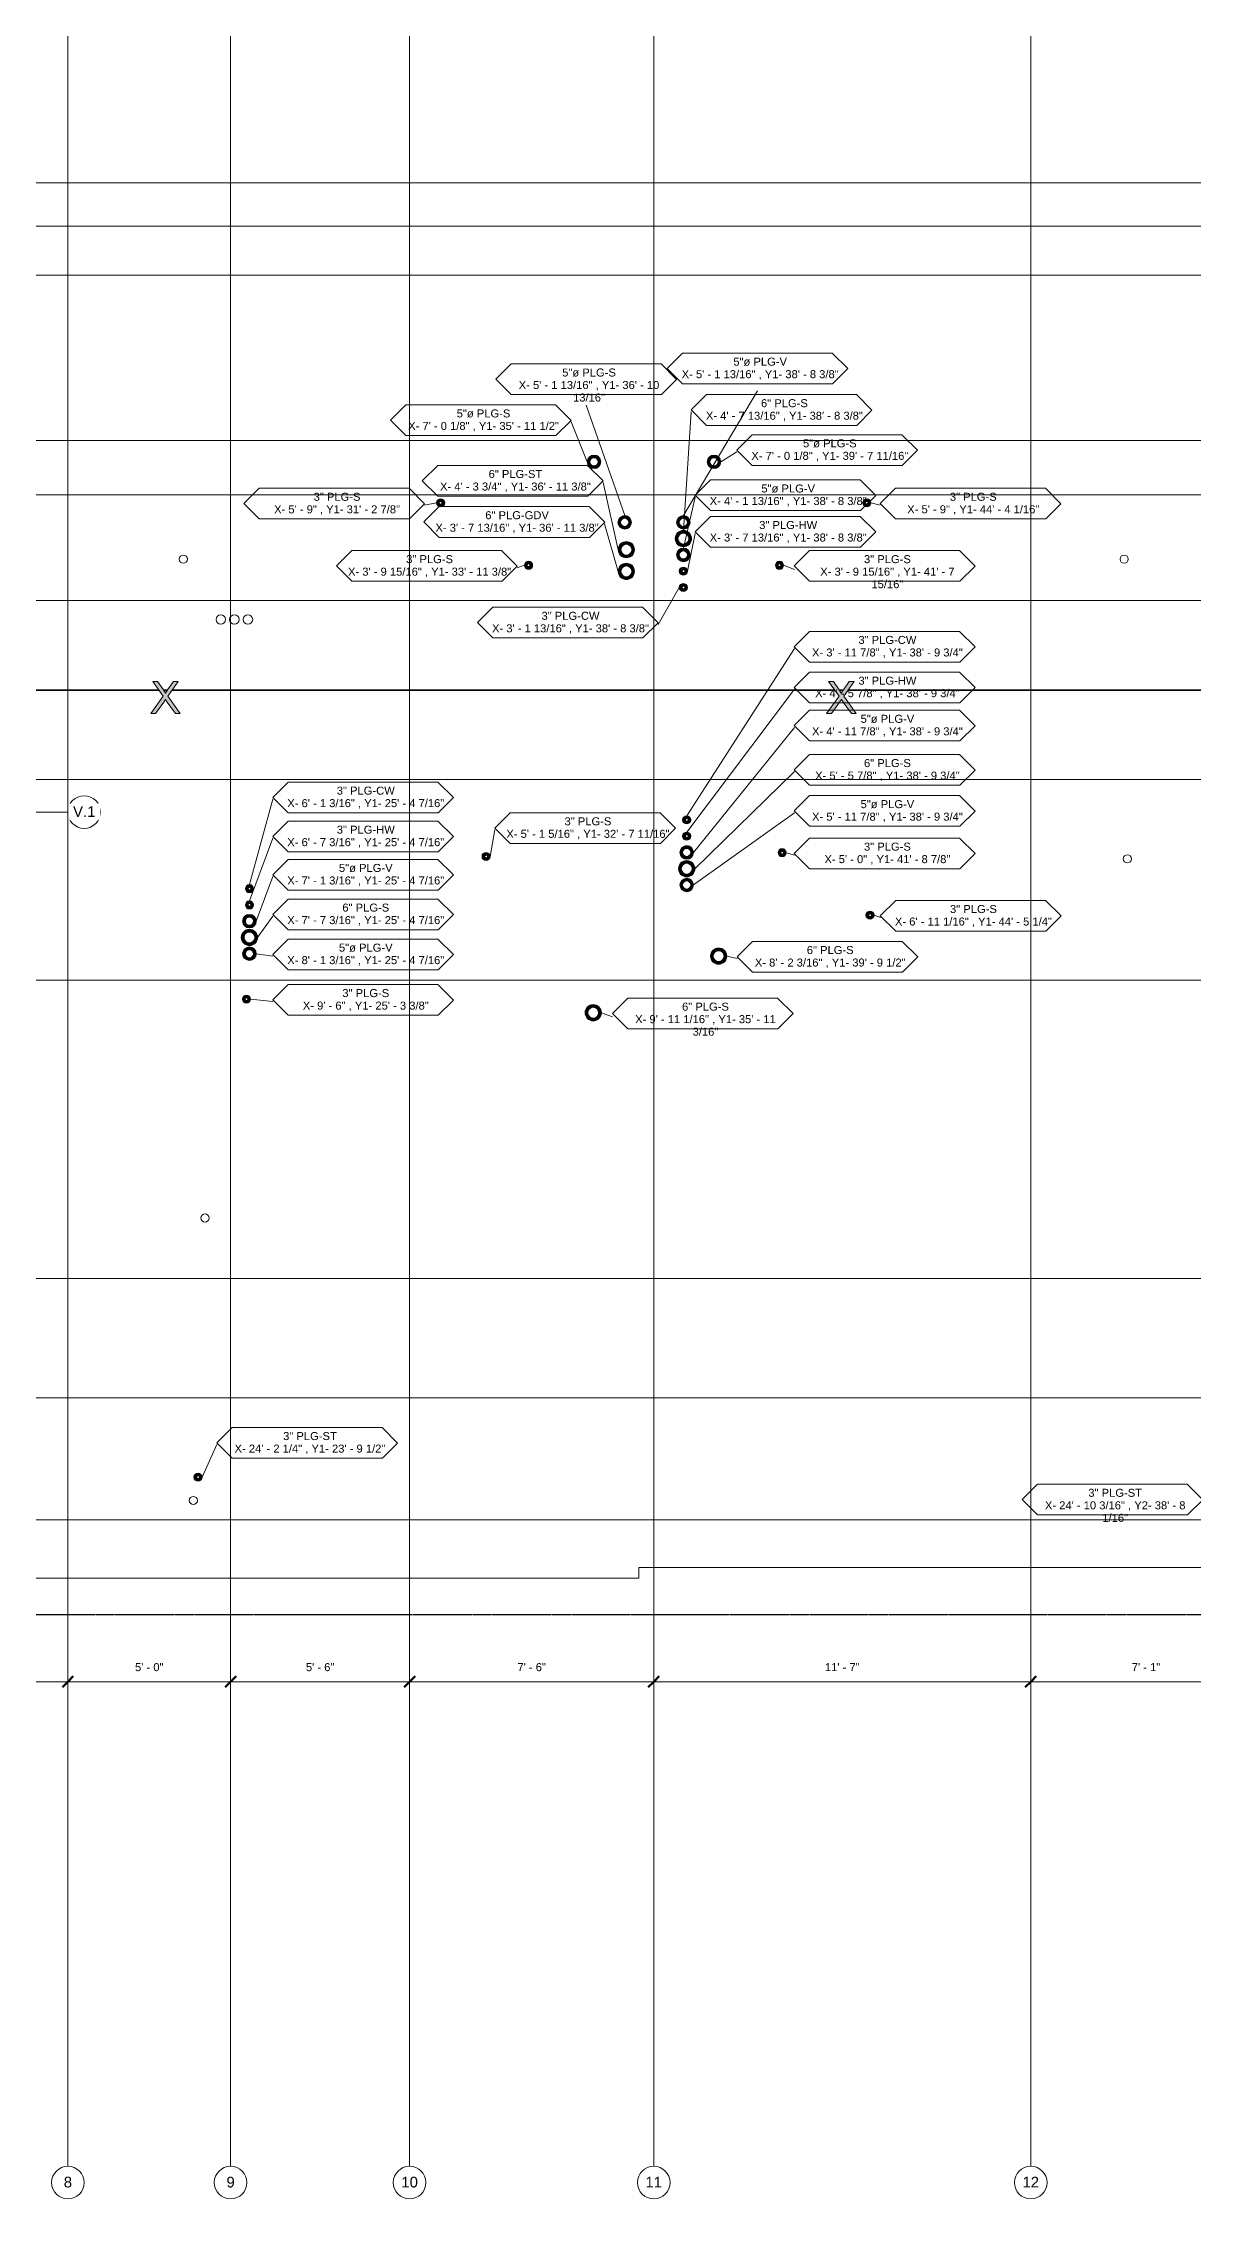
# Model space of a CAD drawing. Header units: inches. Extents: x -3670 to 241, y -250 to 1795.
# Drawn here: x -2805 to -2381, y -250 to 545 of the extents above; entities that cross this region are included whole.
import ezdxf

# ---------------------------------------------------------------- set-up
doc = ezdxf.new("R2010")
doc.units = ezdxf.units.IN
doc.header["$MEASUREMENT"] = 0
doc.linetypes.add('Double Dash 3_8_', pattern=[1, 0.375, -0.125, 0.125, -0.125, 0.125, -0.125])
for name, color, linetype, lineweight in [('A-ANNO-DIMS', 211, 'Continuous', 9), ('A-ANNO-DIMS-32', 211, 'Continuous', 9), ('A-DETL-MBND', 5, 'Continuous', 9), ('A-FLOR', 252, 'Continuous', 18), ('A-GENM', 13, 'Continuous', 9), ('A-GENM-IDEN', 13, 'Continuous', 9), ('C-PROP-LINE', 91, 'Double Dash 3_8_', 30), ('S-GRID', 1, 'Continuous', 9), ('S-GRID-IDEN', 1, 'Continuous', 13)]:
    doc.layers.add(name, color=color, linetype=linetype, lineweight=lineweight)
doc.styles.add('Arial', font='arial.ttf', dxfattribs={"height": 3.934132})
doc.styles.add('Arial_1', font='arial.ttf', dxfattribs={"height": 2.950599})
doc.dimstyles.new('Linear_-_3_32__QAQC', dxfattribs={"dimscale": 12, "dimtxt": 3, "dimasz": 0.333333, "dimexe": 0.25, "dimexo": 0.166667, "dimgap": 0.25, "dimtad": 1, "dimdec": 4, "dimrnd": 0.0625, "dimzin": 1, "dimdsep": 46, "dimlunit": 4, "dimtxsty": 'Arial_1', "dimblk1": 'OBLIQUE', "dimblk2": 'OBLIQUE', "dimsah": 1, "dimcen": 0.09, "dimdle": 0.25, "dimadec": 0, "dimazin": 0, "dimtfac": 1, "dimtdec": 4, "dimtix": 1, "dimtmove": 0, "dimatfit": 3, "dimfxl": 1, "dimtvp": 1, "dimtfill": 1, "dimfrac": 2, "dimtolj": 1, "dimtzin": 0, "dimarcsym": 2})

# ---------------------------------------------------------------- blocks, each defined once
blk = doc.blocks.new('TBC_Round Sleeve - Floor or Wall - TBC_Round Sleeve - Floor or Wall-1542575-01 - SECOND LEVEL - PENENTRATIONS')
at = {"layer": 'A-DETL-MBND'}
h = blk.add_hatch(color=256, dxfattribs=at)
h.paths.add_polyline_path([(-3, 0), (-2.9, -0.78), (-2.6, -1.5), (-2.12, -2.12), (-1.5, -2.6), (-0.78, -2.9), (0, -3), (0.78, -2.9), (1.5, -2.6), (2.12, -2.12), (2.6, -1.5), (2.9, -0.78), (3, 0), (2.9, 0.78), (2.6, 1.5), (2.12, 2.12), (1.5, 2.6), (0.78, 2.9), (0, 3), (-0.78, 2.9), (-1.5, 2.6), (-2.12, 2.12), (-2.6, 1.5), (-2.9, 0.78), (-2.97, 0.19)], flags=0)
h.paths.add_polyline_path([(-2, 0), (-1.93, 0.52), (-1.73, 1), (-1.41, 1.41), (-1, 1.73), (-0.52, 1.93), (0, 2), (0.52, 1.93), (1, 1.73), (1.41, 1.41), (1.73, 1), (1.93, 0.52), (2, 0), (1.93, -0.52), (1.73, -1), (1.41, -1.41), (1, -1.73), (0.52, -1.93), (0, -2), (-0.52, -1.93), (-1, -1.73), (-1.41, -1.41), (-1.73, -1), (-1.93, -0.52)], flags=0)
for radius, start, end in [(3, 360, 180), (2, 0, 180), (3, 180, 360), (2, 180, 0)]:
    blk.add_arc((0, 0), radius, start, end, dxfattribs=at)
blk = doc.blocks.new('TBC_Round Sleeve - Floor or Wall - TBC_Round Sleeve - Floor or Wall-1542573-01 - SECOND LEVEL - PENENTRATIONS')
at = {"layer": 'A-DETL-MBND'}
h = blk.add_hatch(color=256, dxfattribs=at)
h.paths.add_polyline_path([(-1.5, 0), (-1.45, -0.39), (-1.3, -0.75), (-1.06, -1.06), (-0.75, -1.3), (-0.39, -1.45), (0, -1.5), (0.39, -1.45), (0.75, -1.3), (1.06, -1.06), (1.3, -0.75), (1.45, -0.39), (1.5, 0), (1.45, 0.39), (1.3, 0.75), (1.06, 1.06), (0.75, 1.3), (0.39, 1.45), (0, 1.5), (-0.39, 1.45), (-0.75, 1.3), (-1.06, 1.06), (-1.3, 0.75), (-1.45, 0.39)], flags=0)
h.paths.add_polyline_path([(-0.5, 0), (-0.48, 0.13), (-0.43, 0.25), (-0.35, 0.35), (-0.25, 0.43), (-0.13, 0.48), (0, 0.5), (0.13, 0.48), (0.25, 0.43), (0.35, 0.35), (0.43, 0.25), (0.48, 0.13), (0.5, 0), (0.48, -0.13), (0.43, -0.25), (0.35, -0.35), (0.25, -0.43), (0.13, -0.48), (0, -0.5), (-0.13, -0.48), (-0.25, -0.43), (-0.35, -0.35), (-0.43, -0.25), (-0.48, -0.13)], flags=0)
for radius, start, end in [(1.5, 360, 180), (0.5, 0, 180), (1.5, 180, 360), (0.5, 180, 0)]:
    blk.add_arc((0, 0), radius, start, end, dxfattribs=at)
blk = doc.blocks.new('TBC_Round Sleeve - Floor or Wall - TBC_Round Sleeve - Floor or Wall-1542574-01 - SECOND LEVEL - PENENTRATIONS')
at = {"layer": 'A-DETL-MBND'}
h = blk.add_hatch(color=256, dxfattribs=at)
h.paths.add_polyline_path([(-2.5, 0), (-2.41, -0.65), (-2.17, -1.25), (-1.77, -1.77), (-1.21, -2.18), (-0.65, -2.41), (0, -2.5), (0.65, -2.41), (1.25, -2.17), (1.77, -1.77), (2.17, -1.25), (2.41, -0.65), (2.5, 0), (2.41, 0.65), (2.17, 1.25), (1.77, 1.77), (1.25, 2.17), (0.65, 2.41), (0, 2.5), (-0.65, 2.41), (-1.25, 2.17), (-1.77, 1.77), (-2.17, 1.25), (-2.41, 0.65)], flags=0)
h.paths.add_polyline_path([(-1.5, 0), (-1.45, 0.39), (-1.3, 0.75), (-1.06, 1.06), (-0.75, 1.3), (-0.39, 1.45), (0, 1.5), (0.39, 1.45), (0.75, 1.3), (1.06, 1.06), (1.3, 0.75), (1.45, 0.39), (1.5, 0), (1.45, -0.39), (1.3, -0.75), (1.06, -1.06), (0.75, -1.3), (0.39, -1.45), (0, -1.5), (-0.39, -1.45), (-0.75, -1.3), (-1.06, -1.06), (-1.3, -0.75), (-1.45, -0.39)], flags=0)
for radius, start, end in [(2.5, 360, 180), (1.5, 0, 180), (2.5, 180, 360), (1.5, 180, 0)]:
    blk.add_arc((0, 0), radius, start, end, dxfattribs=at)
blk = doc.blocks.new('Control_Line - TBC_3D ControlLine_X-1534453-01 - SECOND LEVEL - PENENTRATIONS')
at = {"layer": 'A-GENM'}
h = blk.add_hatch(color=256, dxfattribs=at)
h.paths.add_polyline_path([(3733.2, -0.13), (3735.49, -0.12), (3735.32, 0.13), (3655.53, 0.12), (3655.33, -0.02), (3655.47, -0.13), (3678.65, -0.13)], flags=0)
h.paths.add_polyline_path([(3738, -0.13), (3738, 0.13), (3737.09, 0.12), (3737.24, -0.11), (3737.25, -0.13), (3737.85, -0.13)], flags=0)
h.paths.add_polyline_path([(3653.52, -0.13), (3654, -0.12), (3654.11, -0.06), (3653.85, 0.13), (3491.31, 0.12), (3491.13, -0.13), (3615.68, -0.13)], flags=0)
h.paths.add_polyline_path([(3450.4, -0.13), (3486.29, -0.12), (3486.12, 0.13), (3242.11, 0.12), (3241.93, -0.13), (3442.53, -0.13)], flags=0)
h.paths.add_polyline_path([(3489.34, -0.13), (3489.51, 0.13), (3487.89, 0.12), (3488.04, -0.11), (3488.05, -0.13), (3488.65, -0.13)], flags=0)
h.paths.add_polyline_path([(3238.85, -0.13), (3240.14, -0.12), (3240.31, 0.13), (3238.69, 0.12), (3238.84, -0.11), (3238.85, -0.12)], flags=0)
h.paths.add_polyline_path([(3201.5, 0), (3201.5, 0), (3201.38, 0.13), (2992.9, 0.11), (2992.73, -0.13), (3201.38, -0.12), (3201.47, -0.03)], flags=0)
h.paths.add_polyline_path([(3237.09, -0.13), (3236.92, 0.13), (3201.62, 0.12), (3201.5, 0), (3201.63, -0.13), (3234.8, -0.13)], flags=0)
h.paths.add_polyline_path([(2985.6, -0.13), (2987.89, -0.12), (2987.72, 0.13), (2743.7, 0.11), (2743.53, -0.13), (2923.07, -0.13)], flags=0)
h.paths.add_polyline_path([(2990.94, -0.13), (2991.11, 0.13), (2989.5, 0.11), (2989.64, -0.11), (2989.65, -0.13), (2990.25, -0.13)], flags=0)
h.paths.add_polyline_path([(2741.05, -0.13), (2741.74, -0.12), (2741.91, 0.13), (2740.3, 0.11), (2740.44, -0.11), (2740.45, -0.13)], flags=0)
h.paths.add_polyline_path([(2734.17, -0.13), (2738.69, -0.12), (2738.52, 0.13), (2494.5, 0.11), (2494.33, -0.13), (2702.69, -0.13)], flags=0)
h.paths.add_polyline_path([(2489.49, -0.13), (2489.32, 0.13), (2245.3, 0.11), (2245.13, -0.13), (2487.2, -0.13)], flags=0)
h.paths.add_polyline_path([(2492.54, -0.13), (2492.71, 0.13), (2491.1, 0.11), (2491.24, -0.11), (2491.25, -0.13), (2491.85, -0.13)], flags=0)
h.paths.add_polyline_path([(2240.29, -0.13), (2240.12, 0.13), (1996.1, 0.11), (1995.93, -0.13), (2238, -0.13)], flags=0)
h.paths.add_polyline_path([(2243.34, -0.13), (2243.51, 0.13), (2241.9, 0.11), (2242.04, -0.11), (2242.05, -0.13), (2242.65, -0.13)], flags=0)
h.paths.add_polyline_path([(1991.09, -0.13), (1990.92, 0.13), (1746.9, 0.11), (1746.73, -0.13), (1988.8, -0.13)], flags=0)
h.paths.add_polyline_path([(1992.85, -0.13), (1994.14, -0.11), (1994.31, 0.13), (1992.7, 0.11), (1992.84, -0.11), (1992.85, -0.12)], flags=0)
h.paths.add_polyline_path([(1743.65, -0.13), (1744.94, -0.11), (1745.11, 0.13), (1743.5, 0.11), (1743.64, -0.11), (1743.64, -0.12)], flags=0)
h.paths.add_polyline_path([(1599.5, 0), (1599.37, 0.13), (1497.7, 0.12), (1497.53, -0.13), (1599.39, -0.11), (1599.5, -0.01)], flags=0)
h.paths.add_polyline_path([(1726.73, -0.13), (1741.89, -0.11), (1741.72, 0.13), (1599.62, 0.12), (1599.5, 0), (1599.62, -0.13), (1663.77, -0.13)], flags=0)
h.paths.add_polyline_path([(1474.87, -0.13), (1492.68, -0.11), (1492.52, 0.13), (1248.5, 0.12), (1248.33, -0.13), (1348.94, -0.13)], flags=0)
h.paths.add_polyline_path([(1494.45, -0.13), (1495.74, -0.11), (1495.91, 0.13), (1494.29, 0.12), (1494.44, -0.11), (1494.44, -0.12)], flags=0)
h.paths.add_polyline_path([(1245.25, -0.13), (1246.55, -0.11), (1246.71, 0.13), (1245.09, 0.12), (1245.24, -0.11), (1245.24, -0.12)], flags=0)
h.paths.add_polyline_path([(1223.01, -0.13), (1243.48, -0.11), (1243.32, 0.13), (999.3, 0.12), (999.13, -0.13), (1160.05, -0.13)], flags=0)
h.paths.add_polyline_path([(994.29, -0.13), (994.12, 0.13), (750.11, 0.12), (749.93, -0.13), (992, -0.13)], flags=0)
h.paths.add_polyline_path([(997.34, -0.13), (997.51, 0.13), (995.89, 0.12), (996.04, -0.11), (996.05, -0.13), (996.65, -0.13)], flags=0)
h.paths.add_polyline_path([(747.45, -0.13), (748.15, -0.11), (748.31, 0.13), (746.69, 0.12), (746.84, -0.11), (746.85, -0.13)], flags=0)
h.paths.add_polyline_path([(742.8, -0.13), (745.08, -0.11), (744.92, 0.13), (500.91, 0.12), (500.73, -0.13), (719.29, -0.13)], flags=0)
h.paths.add_polyline_path([(474, 0), (473.87, 0.13), (375.59, 0.12), (375.39, -0.02), (375.54, -0.13), (473.88, -0.12), (474, 0)], flags=0)
h.paths.add_polyline_path([(495.89, -0.13), (495.72, 0.13), (474.12, 0.12), (474, 0), (474.12, -0.13), (493.6, -0.13)], flags=0)
h.paths.add_polyline_path([(498.25, -0.13), (498.94, -0.12), (499.11, 0.13), (497.49, 0.12), (497.64, -0.11), (497.65, -0.13)], flags=0)
h.paths.add_polyline_path([(372.98, -0.13), (374.07, -0.12), (374.17, -0.06), (373.92, 0.13), (251.71, 0.12), (251.53, -0.13), (357.24, -0.13)], flags=0)
h.paths.add_polyline_path([(249.05, -0.13), (249.74, -0.12), (249.91, 0.13), (248.29, 0.12), (248.44, -0.11), (248.45, -0.13)], flags=0)
h.paths.add_polyline_path([(244.4, -0.13), (246.69, -0.12), (246.52, 0.13), (225.59, 0.12), (225.39, -0.02), (225.54, -0.13), (225.88, -0.13)], flags=0)
h.paths.add_polyline_path([(223.58, -0.13), (224.07, -0.12), (224.17, -0.06), (223.92, 0.13), (83.66, 0.12), (83.46, -0.02), (83.61, -0.13), (215.57, -0.13)], flags=0)
h.paths.add_polyline_path([(82.13, -0.13), (82.24, -0.06), (81.98, 0.13), (2.72, 0.12), (2.72, -0.13), (81.65, -0.13)], flags=0)
for points in [[(743.86, -8.71), (747.52, -3.54), (751.18, -8.71), (752.96, -8.71), (748.4, -2.29), (752.22, 3.1), (750.42, 3.1), (747.45, -1.1), (746.72, 0.08), (744.57, 3.1), (742.8, 3.1), (746.62, -2.27), (742.06, -8.71)], [(1002.16, -8.71), (997.6, -2.29), (1001.42, 3.1), (999.62, 3.1), (996.65, -1.1), (995.92, 0.08), (993.77, 3.1), (992, 3.1), (995.82, -2.27), (991.26, -8.71), (993.06, -8.71), (996.72, -3.54), (1000.38, -8.71)]]:
    blk.add_hatch(color=256, dxfattribs=at).paths.add_polyline_path(points, flags=0)
for p, q in [((744.92, 0.13), (500.91, 0.13)), ((744.57, 3.1), (742.8, 3.1)), ((742.8, 3.1), (746.62, -2.27)), ((746.72, 0.08), (744.57, 3.1)), ((748.31, 0.13), (746.69, 0.13)), ((747.45, -1.1), (746.72, 0.08)), ((748.29, 0.1), (747.45, -1.1)), ((750.42, 3.1), (748.29, 0.1)), ((748.4, -2.29), (752.22, 3.1)), ((994.12, 0.13), (750.11, 0.13)), ((752.22, 3.1), (750.42, 3.1)), ((993.77, 3.1), (992, 3.1)), ((992, 3.1), (995.82, -2.27)), ((995.92, 0.08), (993.77, 3.1)), ((997.51, 0.13), (995.89, 0.13)), ((996.65, -1.1), (995.92, 0.08)), ((997.49, 0.1), (996.65, -1.1)), ((999.62, 3.1), (997.49, 0.1)), ((997.6, -2.29), (1001.42, 3.1)), ((1243.32, 0.13), (999.31, 0.13)), ((1001.42, 3.1), (999.62, 3.1)), ((500.73, -0.13), (745.09, -0.13)), ((746.62, -2.27), (742.06, -8.71)), ((743.86, -8.71), (746.82, -4.52)), ((746.82, -4.52), (747.52, -3.54)), ((746.85, -0.13), (748.14, -0.13)), ((747.52, -3.54), (748.15, -4.43)), ((748.15, -4.43), (751.18, -8.71)), ((752.96, -8.71), (748.4, -2.29)), ((749.93, -0.13), (994.29, -0.13)), ((995.82, -2.27), (991.26, -8.71)), ((993.06, -8.71), (996.02, -4.52)), ((996.02, -4.52), (996.72, -3.54)), ((996.05, -0.13), (997.34, -0.13)), ((996.72, -3.54), (997.35, -4.43)), ((997.35, -4.43), (1000.38, -8.71)), ((1002.16, -8.71), (997.6, -2.29)), ((999.13, -0.13), (1243.49, -0.13)), ((742.06, -8.71), (743.86, -8.71)), ((751.18, -8.71), (752.96, -8.71)), ((991.26, -8.71), (993.06, -8.71)), ((1000.38, -8.71), (1002.16, -8.71))]:
    blk.add_line(p, q, dxfattribs=at)
blk = doc.blocks.new('Family - ___-389244-01 - SECOND LEVEL - PENENTRATIONS')
at = {"layer": 'C-PROP-LINE'}
blk.add_line((100, -35), (-3452, -35), dxfattribs=at)
blk = doc.blocks.new('Grid - 3_16_-139788-01 - SECOND LEVEL - PENENTRATIONS')
at = {"layer": 'S-GRID-IDEN'}
blk.add_circle((0, 0), 0.188, dxfattribs=at)
blk = doc.blocks.new('TBC_Sleeve Element Tag_v2 - Sleeves Located-1541821-01 - SECOND LEVEL - PENENTRATIONS')
at = {"layer": 'A-GENM-IDEN'}
for p, q in [((-0.423, 0.029), (-0.6, -0.148)), ((1.303, 0.029), (-0.423, 0.029)), ((1.482, -0.15), (1.303, 0.029)), ((-0.6, -0.148), (-0.423, -0.325)), ((1.307, -0.325), (1.482, -0.15)), ((-0.423, -0.325), (1.307, -0.325))]:
    blk.add_line(p, q, dxfattribs=at)
blk = doc.blocks.new('DIMBLOCK78-01 - SECOND LEVEL - PENENTRATIONS')
at = {"layer": 'A-ANNO-DIMS-32', "lineweight": 50, "transparency": 16777216}
for p, q in [((-2856, -59.65), (-2858, -61.65)), ((-2856, -59.65), (-2854, -57.65)), ((-2796, -59.65), (-2798, -61.65)), ((-2796, -59.65), (-2794, -57.65))]:
    blk.add_line(p, q, dxfattribs=at)
at = {"layer": 'A-ANNO-DIMS-32', "transparency": 16777216}
for p, q in [((-2856, -58.82), (-2856, -62.65)), ((-2856, -59.65), (-2856, -58.82)), ((-2856, -59.65), (-2796, -59.65)), ((-2796, -58.82), (-2796, -62.65)), ((-2796, -59.65), (-2796, -58.82))]:
    blk.add_line(p, q, dxfattribs=at)
at = {"layer": 'A-ANNO-DIMS-32', "color": 0, "transparency": 16777216, "insert": (-2831.24, -52.82), "char_height": 2.951, "width": 12.5723, "attachment_point": 1, "line_spacing_factor": 0.938532, "style": 'Arial_1', "bg_fill": 3, "box_fill_scale": 1.25, "bg_fill_color": 0, "bg_fill_transparency": 0}
blk.add_mtext('5\' - 0"', dxfattribs=at)
blk = doc.blocks.new('_Oblique')
at = {"color": 0, "linetype": 'ByBlock', "lineweight": -2}
blk.add_line((-0.5, -0.5), (0.5, 0.5), dxfattribs=at)
blk = doc.blocks.new('DIMBLOCK79-01 - SECOND LEVEL - PENENTRATIONS')
at = {"layer": 'A-ANNO-DIMS-32', "lineweight": 50, "transparency": 16777216}
for p, q in [((-2796, -59.65), (-2798, -61.65)), ((-2796, -59.65), (-2794, -57.65)), ((-2736, -59.65), (-2738, -61.65)), ((-2736, -59.65), (-2734, -57.65))]:
    blk.add_line(p, q, dxfattribs=at)
at = {"layer": 'A-ANNO-DIMS-32', "transparency": 16777216}
for p, q in [((-2796, -58.82), (-2796, -62.65)), ((-2796, -59.65), (-2796, -58.82)), ((-2796, -59.65), (-2736, -59.65)), ((-2736, -58.82), (-2736, -62.65)), ((-2736, -59.65), (-2736, -58.82))]:
    blk.add_line(p, q, dxfattribs=at)
at = {"layer": 'A-ANNO-DIMS-32', "color": 0, "transparency": 16777216, "insert": (-2771.24, -52.82), "char_height": 2.951, "width": 12.5723, "attachment_point": 1, "line_spacing_factor": 0.938532, "style": 'Arial_1', "bg_fill": 3, "box_fill_scale": 1.25, "bg_fill_color": 0, "bg_fill_transparency": 0}
blk.add_mtext('5\' - 0"', dxfattribs=at)
blk = doc.blocks.new('DIMBLOCK80-01 - SECOND LEVEL - PENENTRATIONS')
at = {"layer": 'A-ANNO-DIMS-32', "lineweight": 50, "transparency": 16777216}
for p, q in [((-2736, -59.65), (-2738, -61.65)), ((-2736, -59.65), (-2734, -57.65)), ((-2670, -59.65), (-2672, -61.65)), ((-2670, -59.65), (-2668, -57.65))]:
    blk.add_line(p, q, dxfattribs=at)
at = {"layer": 'A-ANNO-DIMS-32', "transparency": 16777216}
for p, q in [((-2736, -58.82), (-2736, -62.65)), ((-2736, -59.65), (-2736, -58.82)), ((-2736, -59.65), (-2670, -59.65)), ((-2670, -58.82), (-2670, -62.65)), ((-2670, -59.65), (-2670, -58.82))]:
    blk.add_line(p, q, dxfattribs=at)
at = {"layer": 'A-ANNO-DIMS-32', "color": 0, "transparency": 16777216, "insert": (-2708.24, -52.82), "char_height": 2.951, "width": 12.5723, "attachment_point": 1, "line_spacing_factor": 0.938532, "style": 'Arial_1', "bg_fill": 3, "box_fill_scale": 1.25, "bg_fill_color": 0, "bg_fill_transparency": 0}
blk.add_mtext('5\' - 6"', dxfattribs=at)
blk = doc.blocks.new('DIMBLOCK81-01 - SECOND LEVEL - PENENTRATIONS')
at = {"layer": 'A-ANNO-DIMS-32', "lineweight": 50, "transparency": 16777216}
for p, q in [((-2670, -59.65), (-2672, -61.65)), ((-2670, -59.65), (-2668, -57.65)), ((-2580, -59.65), (-2582, -61.65)), ((-2580, -59.65), (-2578, -57.65))]:
    blk.add_line(p, q, dxfattribs=at)
at = {"layer": 'A-ANNO-DIMS-32', "transparency": 16777216}
for p, q in [((-2670, -58.82), (-2670, -62.65)), ((-2670, -59.65), (-2670, -58.82)), ((-2670, -59.65), (-2580, -59.65)), ((-2580, -58.82), (-2580, -62.65)), ((-2580, -59.65), (-2580, -58.82))]:
    blk.add_line(p, q, dxfattribs=at)
at = {"layer": 'A-ANNO-DIMS-32', "color": 0, "transparency": 16777216, "insert": (-2630.24, -52.82), "char_height": 2.951, "width": 12.5723, "attachment_point": 1, "line_spacing_factor": 0.938532, "style": 'Arial_1', "bg_fill": 3, "box_fill_scale": 1.25, "bg_fill_color": 0, "bg_fill_transparency": 0}
blk.add_mtext('7\' - 6"', dxfattribs=at)
blk = doc.blocks.new('DIMBLOCK82-01 - SECOND LEVEL - PENENTRATIONS')
at = {"layer": 'A-ANNO-DIMS-32', "lineweight": 50, "transparency": 16777216}
for p, q in [((-2580, -59.65), (-2582, -61.65)), ((-2580, -59.65), (-2578, -57.65)), ((-2441, -59.65), (-2443, -61.65)), ((-2441, -59.65), (-2439, -57.65))]:
    blk.add_line(p, q, dxfattribs=at)
at = {"layer": 'A-ANNO-DIMS-32', "transparency": 16777216}
for p, q in [((-2580, -58.82), (-2580, -62.65)), ((-2580, -59.65), (-2580, -58.82)), ((-2580, -59.65), (-2441, -59.65)), ((-2441, -58.82), (-2441, -62.65)), ((-2441, -59.65), (-2441, -58.82))]:
    blk.add_line(p, q, dxfattribs=at)
at = {"layer": 'A-ANNO-DIMS-32', "color": 0, "transparency": 16777216, "insert": (-2516.87, -52.82), "char_height": 2.951, "width": 15.2862, "attachment_point": 1, "line_spacing_factor": 0.938532, "style": 'Arial_1', "bg_fill": 3, "box_fill_scale": 1.25, "bg_fill_color": 0, "bg_fill_transparency": 0}
blk.add_mtext('11\' - 7"', dxfattribs=at)
blk = doc.blocks.new('DIMBLOCK83-01 - SECOND LEVEL - PENENTRATIONS')
at = {"layer": 'A-ANNO-DIMS-32', "lineweight": 50, "transparency": 16777216}
for p, q in [((-2441, -59.65), (-2443, -61.65)), ((-2441, -59.65), (-2439, -57.65)), ((-2356, -59.65), (-2358, -61.65)), ((-2356, -59.65), (-2354, -57.65))]:
    blk.add_line(p, q, dxfattribs=at)
at = {"layer": 'A-ANNO-DIMS-32', "transparency": 16777216}
for p, q in [((-2441, -58.82), (-2441, -62.65)), ((-2441, -59.65), (-2441, -58.82)), ((-2441, -59.65), (-2356, -59.65)), ((-2356, -58.82), (-2356, -62.65)), ((-2356, -59.65), (-2356, -58.82))]:
    blk.add_line(p, q, dxfattribs=at)
at = {"layer": 'A-ANNO-DIMS-32', "color": 0, "transparency": 16777216, "insert": (-2403.74, -52.82), "char_height": 2.951, "width": 12.5723, "attachment_point": 1, "line_spacing_factor": 0.938532, "style": 'Arial_1', "bg_fill": 3, "box_fill_scale": 1.25, "bg_fill_color": 0, "bg_fill_transparency": 0}
blk.add_mtext('7\' - 1"', dxfattribs=at)

msp = doc.modelspace()

# ---------------------------------------------------------------- linework, layer by layer
at = {"layer": 'A-FLOR'}
for p, q in [((-3033.37926, -21.5), (-2585.5, -21.5)), ((-2585.5, -21.5), (-2585.5, -17.5)), ((-2585.5, -17.5), (-1908.12074, -17.5))]:
    msp.add_line(p, q, dxfattribs=at)
for centre, radius, start, end in [((-2601.99716, 390.12467), 2.5, 90, 270), ((-2601.99716, 390.12467), 2.5, 270, 90), ((-2557.76716, 390.12467), 2.5, 90, 270), ((-2557.76716, 390.12467), 2.5, 270, 90), ((-2658.57211, 374.99837), 1.5, 90, 270), ((-2658.57211, 374.99837), 1.5, 270, 90), ((-2501.42789, 375.00163), 1.5, 90, 270), ((-2501.42789, 375.00163), 1.5, 270, 90), ((-2590.69797, 367.82289), 2.5, 90, 270), ((-2590.69797, 367.82289), 2.5, 270, 90), ((-2569.06635, 367.82289), 2.5, 90, 270), ((-2569.06635, 367.82289), 2.5, 270, 90), ((-2590.09021, 357.75), 3, 90, 270), ((-2590.09021, 357.75), 3, 270, 90), ((-2569.06635, 361.82289), 3, 90, 270), ((-2569.06635, 355.82289), 2.5, 90, 270), ((-2569.06635, 361.82289), 3, 270, 90), ((-2569.06635, 355.82289), 2.5, 270, 90), ((-2753.44706, 354.25086), 1.5, 90, 270), ((-2753.44706, 354.25086), 1.5, 270, 90), ((-2626.13517, 352.00163), 1.5, 90, 270), ((-2626.13517, 352.00163), 1.5, 270, 90), ((-2590.09021, 349.75), 3, 90, 270), ((-2590.09021, 349.75), 3, 270, 90), ((-2569.06635, 349.82289), 1.5, 90, 270), ((-2569.06635, 349.82289), 1.5, 270, 90), ((-2533.62915, 352.00163), 1.5, 90, 270), ((-2533.62915, 352.00163), 1.5, 270, 90), ((-2406.55294, 354.25086), 1.5, 90, 270), ((-2406.55294, 354.25086), 1.5, 270, 90), ((-2569.06635, 343.82289), 1.5, 90, 270), ((-2569.06635, 343.82289), 1.5, 270, 90), ((-2739.61342, 332.00401), 1.75, 90, 270), ((-2739.61342, 332.00401), 1.75, 270, 90), ((-2734.61342, 332.00401), 1.75, 90, 270), ((-2734.61342, 332.00401), 1.75, 270, 90), ((-2729.61342, 332.00401), 1.75, 90, 270), ((-2729.61342, 332.00401), 1.75, 270, 90), ((-2567.83486, 258.11527), 1.5, 90, 270), ((-2567.83486, 258.11527), 1.5, 270, 90), ((-2567.83486, 246.11527), 2.5, 90, 270), ((-2567.83486, 252.11527), 1.5, 90, 270), ((-2567.83486, 252.11527), 1.5, 270, 90), ((-2567.83486, 246.11527), 2.5, 270, 90), ((-2532.67087, 246.00039), 1.5, 90, 270), ((-2532.67087, 246.00039), 1.5, 270, 90), ((-2641.81087, 244.63353), 1.5, 90, 270), ((-2641.81087, 244.63353), 1.5, 270, 90), ((-2567.83486, 240.11527), 3, 90, 270), ((-2567.83486, 240.11527), 3, 270, 90), ((-2405.35794, 243.75366), 1.5, 90, 270), ((-2405.35794, 243.75366), 1.5, 270, 90), ((-2729.06, 232.76096), 1.5, 90, 270), ((-2729.06, 232.76096), 1.5, 270, 90), ((-2567.83486, 234.11527), 2.5, 90, 270), ((-2567.83486, 234.11527), 2.5, 270, 90), ((-2729.06, 220.76096), 2.5, 90, 270), ((-2729.06, 226.76096), 1.5, 90, 270), ((-2729.06, 226.76096), 1.5, 270, 90), ((-2729.06, 220.76096), 2.5, 270, 90), ((-2500.23289, 223.00163), 1.5, 90, 270), ((-2500.23289, 223.00163), 1.5, 270, 90), ((-2729.06, 214.76096), 3, 90, 270), ((-2729.06, 214.76096), 3, 270, 90), ((-2729.06, 208.76096), 2.5, 90, 270), ((-2729.06, 208.76096), 2.5, 270, 90), ((-2556.06414, 207.87542), 3, 90, 270), ((-2556.06414, 207.87542), 3, 270, 90), ((-2730.11211, 191.99837), 1.5, 90, 270), ((-2730.11211, 191.99837), 1.5, 270, 90), ((-2602.31092, 187.00048), 3, 90, 270), ((-2602.31092, 187.00048), 3, 270, 90), ((-2745.4404, 111.31294), 1.5, 90, 270), ((-2745.4404, 111.31294), 1.5, 270, 90), ((-2748.00484, 15.7428), 1.5, 90, 270), ((-2748.00484, 15.7428), 1.5, 270, 90), ((-2749.73386, 7.17696), 1.5, 90, 270), ((-2749.73386, 7.17696), 1.5, 270, 90)]:
    msp.add_arc(centre, radius, start, end, dxfattribs=at)
at = {"layer": 'A-GENM-IDEN'}
for p, q in [((-2569.06635, 370.32289), (-2541.7626, 416.37408)), ((-2590.69797, 370.32289), (-2604.8697, 411.07663)), ((-2569.06635, 364.82289), (-2566.1333, 408.61227)), ((-2604.49716, 390.12467), (-2610.45418, 404.83956)), ((-2555.26716, 390.12467), (-2549.38253, 393.81665)), ((-2593.09021, 357.75), (-2598.69654, 382.50294)), ((-2660.07211, 374.99837), (-2664.46404, 374.10173)), ((-2569.06635, 358.32289), (-2564.73071, 377.1629)), ((-2499.92789, 375.00163), (-2496.49149, 374.10498)), ((-2593.09021, 349.75), (-2598.08878, 367.31048)), ((-2567.56635, 349.82289), (-2564.73071, 363.69855)), ((-2627.63517, 352.00163), (-2630.33846, 351.10498)), ((-2532.12915, 352.00163), (-2528.15401, 350.45593)), ((-2570.56635, 343.82289), (-2578.39254, 330.21459)), ((-2567.83486, 259.61527), (-2528.15401, 321.31852)), ((-2567.83486, 253.61527), (-2528.15401, 306.2985)), ((-2565.33486, 246.11527), (-2528.15401, 292.23029)), ((-2564.83486, 240.11527), (-2528.15401, 275.91658)), ((-2729.06, 234.26096), (-2720.47874, 265.75762)), ((-2640.31087, 244.63353), (-2638.56174, 254.44392)), ((-2565.33486, 234.11527), (-2528.15401, 260.77006)), ((-2729.06, 228.26096), (-2720.47874, 251.36691)), ((-2531.17087, 246.00039), (-2528.15401, 245.10374)), ((-2726.56, 220.76096), (-2720.47874, 237.24656)), ((-2726.06, 214.76096), (-2720.47874, 222.62622)), ((-2498.73289, 223.00163), (-2496.43862, 222.10498)), ((-2726.56, 208.76096), (-2720.47874, 207.86431)), ((-2553.06414, 207.87542), (-2549.23983, 206.97878)), ((-2728.61211, 191.99837), (-2720.47874, 191.10173)), ((-2599.31092, 187.00048), (-2595.23125, 185.45479)), ((-2746.50484, 15.7428), (-2741.05976, 27.76267))]:
    msp.add_line(p, q, dxfattribs=at)
at = {"layer": 'S-GRID'}
for p, q in [((-3580, 493), (228, 493)), ((-3580, 477), (228, 477)), ((-3580, 459), (228, 459)), ((-3580, 398), (228, 398)), ((-3580, 378), (228, 378)), ((-3580, 339), (226, 339)), ((228, 273), (-3580, 273)), ((228, 199), (-3580, 199)), ((228, 89), (-3580, 89)), ((-3580, 45), (228, 45)), ((-3580, 0), (228, 0))]:
    msp.add_line(p, q, dxfattribs=at)

# ---------------------------------------------------------------- block references
at = {"layer": 'A-GENM', "rotation": 90}
for name, p in [('TBC_Round Sleeve - Floor or Wall - TBC_Round Sleeve - Floor or Wall-1542574-01 - SECOND LEVEL - PENENTRATIONS', (-2601.99716, 390.12467)), ('TBC_Round Sleeve - Floor or Wall - TBC_Round Sleeve - Floor or Wall-1542574-01 - SECOND LEVEL - PENENTRATIONS', (-2557.76716, 390.12467)), ('TBC_Round Sleeve - Floor or Wall - TBC_Round Sleeve - Floor or Wall-1542573-01 - SECOND LEVEL - PENENTRATIONS', (-2658.57211, 374.99837)), ('TBC_Round Sleeve - Floor or Wall - TBC_Round Sleeve - Floor or Wall-1542573-01 - SECOND LEVEL - PENENTRATIONS', (-2501.42789, 375.00163)), ('TBC_Round Sleeve - Floor or Wall - TBC_Round Sleeve - Floor or Wall-1542574-01 - SECOND LEVEL - PENENTRATIONS', (-2590.69797, 367.82289)), ('TBC_Round Sleeve - Floor or Wall - TBC_Round Sleeve - Floor or Wall-1542574-01 - SECOND LEVEL - PENENTRATIONS', (-2569.06635, 367.82289)), ('TBC_Round Sleeve - Floor or Wall - TBC_Round Sleeve - Floor or Wall-1542575-01 - SECOND LEVEL - PENENTRATIONS', (-2590.09021, 357.75)), ('TBC_Round Sleeve - Floor or Wall - TBC_Round Sleeve - Floor or Wall-1542575-01 - SECOND LEVEL - PENENTRATIONS', (-2569.06635, 361.82289)), ('TBC_Round Sleeve - Floor or Wall - TBC_Round Sleeve - Floor or Wall-1542574-01 - SECOND LEVEL - PENENTRATIONS', (-2569.06635, 355.82289)), ('TBC_Round Sleeve - Floor or Wall - TBC_Round Sleeve - Floor or Wall-1542573-01 - SECOND LEVEL - PENENTRATIONS', (-2626.13517, 352.00163)), ('TBC_Round Sleeve - Floor or Wall - TBC_Round Sleeve - Floor or Wall-1542575-01 - SECOND LEVEL - PENENTRATIONS', (-2590.09021, 349.75)), ('TBC_Round Sleeve - Floor or Wall - TBC_Round Sleeve - Floor or Wall-1542573-01 - SECOND LEVEL - PENENTRATIONS', (-2569.06635, 349.82289)), ('TBC_Round Sleeve - Floor or Wall - TBC_Round Sleeve - Floor or Wall-1542573-01 - SECOND LEVEL - PENENTRATIONS', (-2533.62915, 352.00163)), ('TBC_Round Sleeve - Floor or Wall - TBC_Round Sleeve - Floor or Wall-1542573-01 - SECOND LEVEL - PENENTRATIONS', (-2569.06635, 343.82289)), ('TBC_Round Sleeve - Floor or Wall - TBC_Round Sleeve - Floor or Wall-1542573-01 - SECOND LEVEL - PENENTRATIONS', (-2567.83486, 258.11527)), ('TBC_Round Sleeve - Floor or Wall - TBC_Round Sleeve - Floor or Wall-1542574-01 - SECOND LEVEL - PENENTRATIONS', (-2567.83486, 246.11527)), ('TBC_Round Sleeve - Floor or Wall - TBC_Round Sleeve - Floor or Wall-1542573-01 - SECOND LEVEL - PENENTRATIONS', (-2567.83486, 252.11527)), ('TBC_Round Sleeve - Floor or Wall - TBC_Round Sleeve - Floor or Wall-1542573-01 - SECOND LEVEL - PENENTRATIONS', (-2532.67087, 246.00039)), ('TBC_Round Sleeve - Floor or Wall - TBC_Round Sleeve - Floor or Wall-1542573-01 - SECOND LEVEL - PENENTRATIONS', (-2641.81087, 244.63353)), ('TBC_Round Sleeve - Floor or Wall - TBC_Round Sleeve - Floor or Wall-1542575-01 - SECOND LEVEL - PENENTRATIONS', (-2567.83486, 240.11527)), ('TBC_Round Sleeve - Floor or Wall - TBC_Round Sleeve - Floor or Wall-1542573-01 - SECOND LEVEL - PENENTRATIONS', (-2729.06, 232.76096)), ('TBC_Round Sleeve - Floor or Wall - TBC_Round Sleeve - Floor or Wall-1542574-01 - SECOND LEVEL - PENENTRATIONS', (-2567.83486, 234.11527)), ('TBC_Round Sleeve - Floor or Wall - TBC_Round Sleeve - Floor or Wall-1542574-01 - SECOND LEVEL - PENENTRATIONS', (-2729.06, 220.76096)), ('TBC_Round Sleeve - Floor or Wall - TBC_Round Sleeve - Floor or Wall-1542573-01 - SECOND LEVEL - PENENTRATIONS', (-2729.06, 226.76096)), ('TBC_Round Sleeve - Floor or Wall - TBC_Round Sleeve - Floor or Wall-1542573-01 - SECOND LEVEL - PENENTRATIONS', (-2500.23289, 223.00163)), ('TBC_Round Sleeve - Floor or Wall - TBC_Round Sleeve - Floor or Wall-1542575-01 - SECOND LEVEL - PENENTRATIONS', (-2729.06, 214.76096)), ('TBC_Round Sleeve - Floor or Wall - TBC_Round Sleeve - Floor or Wall-1542574-01 - SECOND LEVEL - PENENTRATIONS', (-2729.06, 208.76096)), ('TBC_Round Sleeve - Floor or Wall - TBC_Round Sleeve - Floor or Wall-1542575-01 - SECOND LEVEL - PENENTRATIONS', (-2556.06414, 207.87542)), ('TBC_Round Sleeve - Floor or Wall - TBC_Round Sleeve - Floor or Wall-1542573-01 - SECOND LEVEL - PENENTRATIONS', (-2730.11211, 191.99837)), ('TBC_Round Sleeve - Floor or Wall - TBC_Round Sleeve - Floor or Wall-1542575-01 - SECOND LEVEL - PENENTRATIONS', (-2602.31092, 187.00048)), ('TBC_Round Sleeve - Floor or Wall - TBC_Round Sleeve - Floor or Wall-1542573-01 - SECOND LEVEL - PENENTRATIONS', (-2748.00484, 15.7428))]:
    msp.add_blockref(name, p, dxfattribs=at)
at = {"layer": 'A-GENM'}
msp.add_blockref('Control_Line - TBC_3D ControlLine_X-1534453-01 - SECOND LEVEL - PENENTRATIONS', (-3507.5, 306), dxfattribs=at)
at = {"layer": 'A-GENM-IDEN', "xscale": 31.99999999999999, "yscale": 31.99999999999999, "zscale": 31.99999999999999}
for p in [(-2555.87943, 429.30724), (-2618.98654, 425.30789), (-2546.94638, 413.99418), (-2657.87477, 410.22148), (-2530.19561, 399.19857), (-2646.11714, 387.88486), (-2545.54379, 382.54481), (-2711.88463, 379.48364), (-2645.50938, 372.6924), (-2477.30458, 379.4869), (-2545.54379, 369.08046), (-2677.75905, 356.4869), (-2508.96709, 356.4869), (-2625.81313, 335.5965), (-2508.96709, 326.70043), (-2508.96709, 311.68041), (-2508.96709, 297.6122), (-2508.96709, 281.29849), (-2701.29182, 271.13954), (-2508.96709, 266.15197), (-2701.29182, 256.74882), (-2619.37482, 259.82583), (-2508.96709, 250.48566), (-2701.29182, 242.62848), (-2701.29182, 228.00813), (-2477.2517, 227.4869), (-2701.29182, 213.24623), (-2530.05291, 212.36069), (-2701.29182, 196.48364), (-2576.04433, 191.48575), (-2721.87284, 33.14459), (-2424.98086, 12.22807)]:
    msp.add_blockref('TBC_Sleeve Element Tag_v2 - Sleeves Located-1541821-01 - SECOND LEVEL - PENENTRATIONS', p, dxfattribs=at)
at = {"layer": 'C-PROP-LINE'}
msp.add_blockref('Family - ___-389244-01 - SECOND LEVEL - PENENTRATIONS', (0, 0), dxfattribs=at)
at = {"layer": 'S-GRID-IDEN', "xscale": 31.99999999999999, "yscale": 31.99999999999999, "zscale": 31.99999999999999}
for p, rotation in [((-2790, 261), 90), ((-2796, -244.35436), 180), ((-2736, -244.35436), 180), ((-2670, -244.35436), 180), ((-2580, -244.35436), 180), ((-2440.99997, -244.35436), 180)]:
    msp.add_blockref('Grid - 3_16_-139788-01 - SECOND LEVEL - PENENTRATIONS', p, dxfattribs=dict(at, rotation=rotation))

# ---------------------------------------------------------------- texts
at = {"layer": 'A-GENM-IDEN', "char_height": 2.9505988, "attachment_point": 2, "line_spacing_factor": 0.938532, "style": 'Arial_1'}
for s, insert, width in [('5"ø PLG-S\\PX- 5\' - 1 13/16" , Y1- 36\' - 10\\P13/16"', (-2603.85797, 424.5503), 61.632), ('5"ø PLG-V\\PX- 5\' - 1 13/16" , Y1- 38\' - 8 3/8"', (-2540.75086, 428.54965), 68.832), ('5"ø PLG-S\\PX- 7\' - 0 1/8" , Y1- 35\' - 11 1/2"', (-2642.7462, 409.46389), 65.736), ('6" PLG-S\\PX- 4\' - 7 13/16" , Y1- 38\' - 8 3/8"', (-2531.81781, 413.2366), 68.832), ('5"ø PLG-S\\PX- 7\' - 0 1/8" , Y1- 39\' - 7 11/16"', (-2515.06704, 398.44098), 68.472), ('6" PLG-ST\\PX- 4\' - 3 3/4" , Y1- 36\' - 11 3/8"', (-2630.98857, 387.12727), 65.736), ('5"ø PLG-V\\PX- 4\' - 1 13/16" , Y1- 38\' - 8 3/8"', (-2530.41522, 381.78722), 68.832), ('3" PLG-S\\PX- 5\' - 9" , Y1- 31\' - 2 7/8"', (-2696.75606, 378.72605), 55.152), ('3" PLG-S\\PX- 5\' - 9" , Y1- 44\' - 4 1/16"', (-2462.17601, 378.72931), 57.888), ('6" PLG-GDV\\PX- 3\' - 7 13/16" , Y1- 36\' - 11 3/8"', (-2630.38081, 371.93481), 71.208), ('3" PLG-HW\\PX- 3\' - 7 13/16" , Y1- 38\' - 8 3/8"', (-2530.41522, 368.32288), 68.832), ('3" PLG-S\\PX- 3\' - 9 15/16" , Y1- 33\' - 11 3/8"', (-2662.63048, 355.72931), 71.208), ('3" PLG-S\\PX- 3\' - 9 15/16" , Y1- 41\' - 7\\P15/16"', (-2493.83853, 355.72931), 58.896), ('3" PLG-CW\\PX- 3\' - 1 13/16" , Y1- 38\' - 8 3/8"', (-2610.68457, 334.83892), 68.832), ('3" PLG-CW\\PX- 3\' - 11 7/8" , Y1- 38\' - 9 3/4"', (-2493.83853, 325.94284), 65.736), ('3" PLG-HW\\PX- 4\' - 5 7/8" , Y1- 38\' - 9 3/4"', (-2493.83853, 310.92282), 63.36), ('5"ø PLG-V\\PX- 4\' - 11 7/8" , Y1- 38\' - 9 3/4"', (-2493.83853, 296.85461), 65.736), ('6" PLG-S\\PX- 5\' - 5 7/8" , Y1- 38\' - 9 3/4"', (-2493.83853, 280.5409), 63.36), ('3" PLG-CW\\PX- 6\' - 1 3/16" , Y1- 25\' - 4 7/16"', (-2686.16325, 270.38195), 68.832), ('5"ø PLG-V\\PX- 5\' - 11 7/8" , Y1- 38\' - 9 3/4"', (-2493.83853, 265.39438), 65.736), ('3" PLG-HW\\PX- 6\' - 7 3/16" , Y1- 25\' - 4 7/16"', (-2686.16325, 255.99123), 68.832), ('3" PLG-S\\PX- 5\' - 1 5/16" , Y1- 32\' - 7 11/16"', (-2604.24625, 259.06824), 71.208), ('3" PLG-S\\PX- 5\' - 0" , Y1- 41\' - 8 7/8"', (-2493.83853, 249.72807), 55.152), ('5"ø PLG-V\\PX- 7\' - 1 3/16" , Y1- 25\' - 4 7/16"', (-2686.16325, 241.87089), 68.832), ('6" PLG-S\\PX- 7\' - 7 3/16" , Y1- 25\' - 4 7/16"', (-2686.16325, 227.25054), 68.832), ('3" PLG-S\\PX- 6\' - 11 1/16" , Y1- 44\' - 5 1/4"', (-2462.12313, 226.72931), 68.472), ('5"ø PLG-V\\PX- 8\' - 1 3/16" , Y1- 25\' - 4 7/16"', (-2686.16325, 212.48864), 68.832), ('6" PLG-S\\PX- 8\' - 2 3/16" , Y1- 39\' - 9 1/2"', (-2514.92434, 211.6031), 66.096), ('3" PLG-S\\PX- 9\' - 6" , Y1- 25\' - 3 3/8"', (-2686.16325, 195.72605), 55.152), ('6" PLG-S\\PX- 9\' - 11 1/16" , Y1- 35\' - 11\\P3/16"', (-2560.91576, 190.72816), 60.912), ('3" PLG-ST\\PX- 24\' - 2 1/4" , Y1- 23\' - 9 1/2"', (-2706.74427, 32.387), 66.096), ('3" PLG-ST\\PX- 24\' - 10 3/16" , Y2- 38\' - 8\\P1/16"', (-2409.8523, 11.47048), 61.632)]:
    msp.add_mtext(s, dxfattribs=dict(at, insert=insert, width=width))

# ---------------------------------------------------------------- next in the draw order: texts
at = {"layer": 'S-GRID-IDEN', "attachment_point": 2, "line_spacing_factor": 0.938532, "style": 'Arial', "bg_fill": 3, "box_fill_scale": 1.25, "bg_fill_color": 0, "bg_fill_transparency": 0}
for s, insert, char_height, width in [('8', (-2795.99846, -242.20312), 3.93413, 3.648), ('9', (-2735.99846, -242.20312), 3.93413, 3.648), ('10', (-2669.99846, -242.20312), 3.934132, 7.296), ('11', (-2579.99846, -242.20312), 3.934132, 7.296), ('12', (-2440.99843, -242.20312), 3.934132, 7.296)]:
    msp.add_mtext(s, dxfattribs=dict(at, insert=insert, char_height=char_height, width=width))

# ---------------------------------------------------------------- next in the draw order: linework, layer by layer
at = {"layer": 'S-GRID'}
for p, q in [((-2796, 1782.99758), (-2796, -238.35436)), ((-2736, 1782.99758), (-2736, -238.35436)), ((-2670, 1782.99758), (-2670, -238.35436)), ((-2580, 1782.99758), (-2580, -238.35436)), ((-2440.99997, 1782.99758), (-2440.99997, -238.35436))]:
    msp.add_line(p, q, dxfattribs=at)

# ---------------------------------------------------------------- next in the draw order: texts
at = {"layer": 'S-GRID-IDEN', "insert": (-2789.9675, 263.11721), "char_height": 3.934132, "width": 9.84, "attachment_point": 2, "line_spacing_factor": 0.938532, "style": 'Arial', "bg_fill": 3, "box_fill_scale": 1.25, "bg_fill_color": 0, "bg_fill_transparency": 0}
msp.add_mtext('V.1', dxfattribs=at)

# ---------------------------------------------------------------- next in the draw order: dimensions: what is measured, and where the dimension line sits
at = {"layer": 'A-ANNO-DIMS'}
dim = msp.add_linear_dim(base=(-2796, -59.64933), p1=(-2856, -56.82091), p2=(-2796, -56.82091), dimstyle='Linear_-_3_32__QAQC', override={"dimpost": '<>', "dimfxl": 60}, dxfattribs=at)
dim.commit()
dim.dimension.update_dxf_attribs({"geometry": 'DIMBLOCK78-01 - SECOND LEVEL - PENENTRATIONS', "text_midpoint": (-2826, -55.14284)})

# ---------------------------------------------------------------- next in the draw order: linework, layer by layer
at = {"layer": 'S-GRID'}
msp.add_line((-2796, 261), (-2964.4644, 261), dxfattribs=at)

# ---------------------------------------------------------------- next in the draw order: dimensions: what is measured, and where the dimension line sits
at = {"layer": 'A-ANNO-DIMS'}
dim = msp.add_linear_dim(base=(-2736, -59.64933), p1=(-2796, -56.82091), p2=(-2736, -56.82091), dimstyle='Linear_-_3_32__QAQC', override={"dimpost": '<>', "dimfxl": 60}, dxfattribs=at)
dim.commit()
dim.dimension.update_dxf_attribs({"geometry": 'DIMBLOCK79-01 - SECOND LEVEL - PENENTRATIONS', "text_midpoint": (-2766, -55.14284)})

# ---------------------------------------------------------------- next in the draw order: dimensions: what is measured, and where the dimension line sits
dim = msp.add_linear_dim(base=(-2670, -59.64933), p1=(-2736, -56.82091), p2=(-2670, -56.82091), dimstyle='Linear_-_3_32__QAQC', override={"dimpost": '<>', "dimfxl": 66}, dxfattribs=at)
dim.commit()
dim.dimension.update_dxf_attribs({"geometry": 'DIMBLOCK80-01 - SECOND LEVEL - PENENTRATIONS', "text_midpoint": (-2703, -55.14284)})

# ---------------------------------------------------------------- next in the draw order: dimensions: what is measured, and where the dimension line sits
dim = msp.add_linear_dim(base=(-2580, -59.64933), p1=(-2670, -56.82091), p2=(-2580, -56.82091), dimstyle='Linear_-_3_32__QAQC', override={"dimpost": '<>', "dimfxl": 90}, dxfattribs=at)
dim.commit()
dim.dimension.update_dxf_attribs({"geometry": 'DIMBLOCK81-01 - SECOND LEVEL - PENENTRATIONS', "text_midpoint": (-2625, -55.14284)})

# ---------------------------------------------------------------- next in the draw order: dimensions: what is measured, and where the dimension line sits
dim = msp.add_linear_dim(base=(-2440.99997, -59.64933), p1=(-2580, -56.82091), p2=(-2440.99997, -56.82091), dimstyle='Linear_-_3_32__QAQC', override={"dimpost": '<>', "dimfxl": 139.000028}, dxfattribs=at)
dim.commit()
dim.dimension.update_dxf_attribs({"geometry": 'DIMBLOCK82-01 - SECOND LEVEL - PENENTRATIONS', "text_midpoint": (-2510.49999, -55.168)})

# ---------------------------------------------------------------- next in the draw order: dimensions: what is measured, and where the dimension line sits
dim = msp.add_linear_dim(base=(-2356, -59.64933), p1=(-2440.99997, -56.82091), p2=(-2356, -56.82091), dimstyle='Linear_-_3_32__QAQC', override={"dimpost": '<>', "dimfxl": 84.999972}, dxfattribs=at)
dim.commit()
dim.dimension.update_dxf_attribs({"geometry": 'DIMBLOCK83-01 - SECOND LEVEL - PENENTRATIONS', "text_midpoint": (-2398.49999, -55.168)})

doc.saveas('drawing.dxf')
